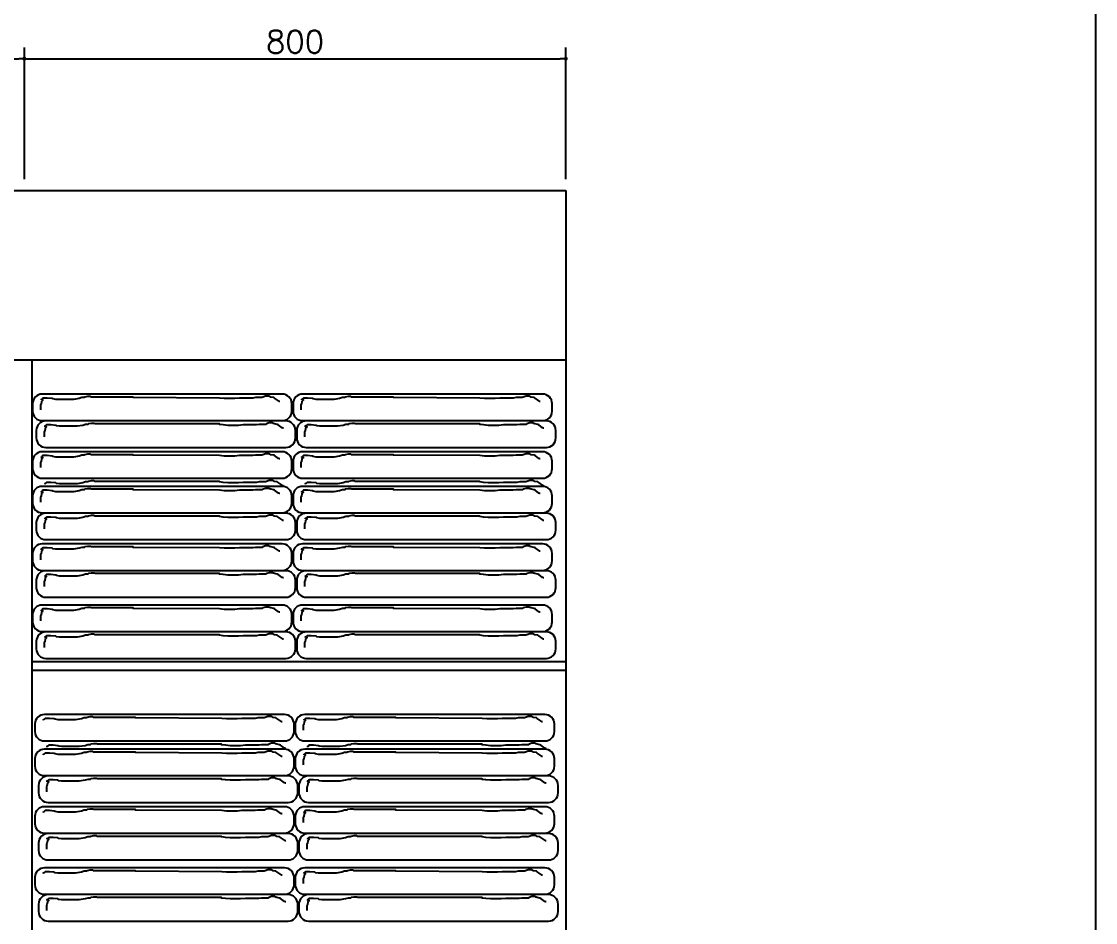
# Model space of a CAD drawing. Header units: millimetres. Extents: x 26866 to 57947, y 17126 to 36221.
# Drawn here: x 56042 to 57947, y 27750 to 29347 of the extents above; entities that cross this region are included whole.
import ezdxf

# ---------------------------------------------------------------- set-up
doc = ezdxf.new("R2010")
doc.units = ezdxf.units.MM
doc.layers.add('www.cad-blocks.net', color=7, linetype='Continuous')
doc.styles.add('ROMANS', font='romans.shx')
doc.dimstyles.new('BOOK', dxfattribs={"dimscale": 20, "dimtxt": 2, "dimasz": 0.5, "dimexe": 1, "dimexo": 1, "dimgap": 0.5, "dimtad": 1, "dimdec": 0, "dimzin": 0, "dimdsep": 46, "dimtxsty": 'ROMANS', "dimblk1": 'DOT', "dimblk2": 'DOT', "dimsah": 1, "dimcen": 0, "dimclrd": 256, "dimclre": 256, "dimclrt": 256, "dimadec": 0, "dimazin": 0, "dimtfac": 0.5, "dimtdec": 0, "dimtmove": 2, "dimatfit": 3, "dimfxl": 0, "dimtolj": 1, "dimtzin": 0, "dimarcsym": 0})

# ---------------------------------------------------------------- blocks, each defined once
blk = doc.blocks.new('DOT')
at = {"color": 0, "linetype": 'ByBlock'}
blk.add_line((-0.35, 0), (-1, 0), dxfattribs=at)
at = {"color": 0, "linetype": 'ByBlock', "const_width": 0.35}
blk.add_lwpolyline([(-0.175, 0, 1), (0.175, 0, 1)], format="xyb", close=True, dxfattribs=at)
blk = doc.blocks.new('*D12')
at = {"lineweight": -2}
for p, q in [((56047.4, 29067.6), (56047.4, 29301.2)), ((57007.4, 29067.6), (57007.4, 29301.2)), ((56057.4, 29281.2), (56997.4, 29281.2))]:
    blk.add_line(p, q, dxfattribs=at)
at = {"layer": 'Defpoints', "color": 0}
for p in [(57007.4, 29281.2), (56047.4, 29047.6), (57007.4, 29047.6)]:
    blk.add_point(p, dxfattribs=at)
at = {"lineweight": -2, "xscale": 10, "yscale": 10, "zscale": 10, "rotation": 180}
blk.add_blockref('DOT', (56047.4, 29281.2), dxfattribs=at)
at = {"lineweight": -2, "xscale": 10, "yscale": 10, "zscale": 10}
blk.add_blockref('DOT', (57007.4, 29281.2), dxfattribs=at)
at = {"insert": (56527.4, 29311.2), "char_height": 40, "attachment_point": 5, "style": 'ROMANS'}
blk.add_mtext('\\A1;800', dxfattribs=at)
blk = doc.blocks.new('_Dot')
at = {"color": 0, "linetype": 'ByBlock', "lineweight": -2}
blk.add_line((-0.5, 0), (-1, 0), dxfattribs=at)
at = {"color": 0, "linetype": 'ByBlock', "const_width": 0.5}
blk.add_lwpolyline([(-0.25, 0, 1), (0.25, 0, 1)], format="xyb", close=True, dxfattribs=at)
blk = doc.blocks.new('*D18')
at = {"lineweight": -2}
for p, q in [((55087.4, 29067.6), (55087.4, 29301.2)), ((56047.4, 29067.6), (56047.4, 29301.2)), ((55097.4, 29281.2), (56037.4, 29281.2))]:
    blk.add_line(p, q, dxfattribs=at)
at = {"layer": 'Defpoints', "color": 0}
for p in [(56047.4, 29281.2), (55087.4, 29047.6), (56047.4, 29047.6)]:
    blk.add_point(p, dxfattribs=at)
at = {"lineweight": -2, "xscale": 10, "yscale": 10, "zscale": 10, "rotation": 180}
blk.add_blockref('DOT', (55087.4, 29281.2), dxfattribs=at)
at = {"lineweight": -2, "xscale": 10, "yscale": 10, "zscale": 10}
blk.add_blockref('DOT', (56047.4, 29281.2), dxfattribs=at)
at = {"insert": (55567.4, 29311.2), "char_height": 40, "attachment_point": 5, "style": 'ROMANS'}
blk.add_mtext('\\A1;800', dxfattribs=at)
blk = doc.blocks.new('cupboard017')
for p, q in [((25181, 8111.4), (28061, 8111.4)), ((28061, 8111.4), (28061, 5311.4)), ((25181, 7811.4), (28061, 7811.4)), ((27114.3, 7811.4), (27114.3, 5411.4)), ((27114.3, 7276.4), (28061, 7276.4)), ((27114.3, 7261.4), (28061, 7261.4))]:
    blk.add_line(p, q)
for points in [[(27558.3, 7750.4), (27132.5, 7750.4, 0.414214), (27115.7, 7733.6), (27115.7, 7720.2, 0.414214), (27132.5, 7703.4), (27558.3, 7703.4, 0.414214), (27575.1, 7720.2), (27575.1, 7733.6, 0.414214)], [(28020, 7750.4), (27594.2, 7750.4, 0.414214), (27577.4, 7733.6), (27577.4, 7720.2, 0.414214), (27594.2, 7703.4), (28020, 7703.4, 0.414214), (28036.8, 7720.2), (28036.8, 7733.6, 0.414214)], [(27564.8, 7702.9), (27139, 7702.9, 0.414214), (27122.2, 7686.1), (27122.2, 7672.7, 0.414214), (27139, 7655.9), (27564.8, 7655.9, 0.414214), (27581.6, 7672.7), (27581.6, 7686.1, 0.414214)], [(28026.5, 7702.9), (27600.7, 7702.9, 0.414214), (27583.9, 7686.1), (27583.9, 7672.7, 0.414214), (27600.7, 7655.9), (28026.5, 7655.9, 0.414214), (28043.3, 7672.7), (28043.3, 7686.1, 0.414214)], [(27558.3, 7648.3), (27132.5, 7648.3, 0.414214), (27115.7, 7631.5), (27115.7, 7618.2, 0.414214), (27132.5, 7601.4), (27558.3, 7601.4, 0.414214), (27575.1, 7618.2), (27575.1, 7631.5, 0.414214)], [(28020, 7648.3), (27594.2, 7648.3, 0.414214), (27577.4, 7631.5), (27577.4, 7618.2, 0.414214), (27594.2, 7601.4), (28020, 7601.4, 0.414214), (28036.8, 7618.2), (28036.8, 7631.5, 0.414214)], [(27558.3, 7586.9), (27132.5, 7586.9, 0.414214), (27115.7, 7570.1), (27115.7, 7556.8, 0.414214), (27132.5, 7540), (27558.3, 7540, 0.414214), (27575.1, 7556.8), (27575.1, 7570.1, 0.414214)], [(28020, 7586.9), (27594.2, 7586.9, 0.414214), (27577.4, 7570.1), (27577.4, 7556.8, 0.414214), (27594.2, 7540), (28020, 7540, 0.414214), (28036.8, 7556.8), (28036.8, 7570.1, 0.414214)], [(27564.8, 7539.4), (27139, 7539.4, 0.414214), (27122.2, 7522.6), (27122.2, 7509.3, 0.414214), (27139, 7492.5), (27564.8, 7492.5, 0.414214), (27581.6, 7509.3), (27581.6, 7522.6, 0.414214)], [(28026.5, 7539.4), (27600.7, 7539.4, 0.414214), (27583.9, 7522.6), (27583.9, 7509.3, 0.414214), (27600.7, 7492.5), (28026.5, 7492.5, 0.414214), (28043.3, 7509.3), (28043.3, 7522.6, 0.414214)], [(27558.3, 7484.9), (27132.5, 7484.9, 0.414214), (27115.7, 7468.1), (27115.7, 7454.8, 0.414214), (27132.5, 7438), (27558.3, 7438, 0.414214), (27575.1, 7454.8), (27575.1, 7468.1, 0.414214)], [(28020, 7484.9), (27594.2, 7484.9, 0.414214), (27577.4, 7468.1), (27577.4, 7454.8, 0.414214), (27594.2, 7438), (28020, 7438, 0.414214), (28036.8, 7454.8), (28036.8, 7468.1, 0.414214)], [(27564.8, 7437.4), (27139, 7437.4, 0.414214), (27122.2, 7420.6), (27122.2, 7407.3, 0.414214), (27139, 7390.5), (27564.8, 7390.5, 0.414214), (27581.6, 7407.3), (27581.6, 7420.6, 0.414214)], [(28026.5, 7437.4), (27600.7, 7437.4, 0.414214), (27583.9, 7420.6), (27583.9, 7407.3, 0.414214), (27600.7, 7390.5), (28026.5, 7390.5, 0.414214), (28043.3, 7407.3), (28043.3, 7420.6, 0.414214)], [(27558.3, 7376.6), (27132.5, 7376.6, 0.414214), (27115.7, 7359.8), (27115.7, 7346.4, 0.414214), (27132.5, 7329.6), (27558.3, 7329.6, 0.414214), (27575.1, 7346.4), (27575.1, 7359.8, 0.414214)], [(28020, 7376.6), (27594.2, 7376.6, 0.414214), (27577.4, 7359.8), (27577.4, 7346.4, 0.414214), (27594.2, 7329.6), (28020, 7329.6, 0.414214), (28036.8, 7346.4), (28036.8, 7359.8, 0.414214)], [(27564.8, 7329.1), (27139, 7329.1, 0.414214), (27122.2, 7312.3), (27122.2, 7298.9, 0.414214), (27139, 7282.1), (27564.8, 7282.1, 0.414214), (27581.6, 7298.9), (27581.6, 7312.3, 0.414214)], [(28026.5, 7329.1), (27600.7, 7329.1, 0.414214), (27583.9, 7312.3), (27583.9, 7298.9, 0.414214), (27600.7, 7282.1), (28026.5, 7282.1, 0.414214), (28043.3, 7298.9), (28043.3, 7312.3, 0.414214)], [(27562.4, 7182.5), (27136.5, 7182.5, 0.414214), (27119.7, 7165.8), (27119.7, 7152.4, 0.414214), (27136.5, 7135.6), (27562.4, 7135.6, 0.414214), (27579.1, 7152.4), (27579.1, 7165.8, 0.414214)], [(28024, 7182.5), (27598.2, 7182.5, 0.414214), (27581.4, 7165.8), (27581.4, 7152.4, 0.414214), (27598.2, 7135.6), (28024, 7135.6, 0.414214), (28040.8, 7152.4), (28040.8, 7165.8, 0.414214)], [(27562.4, 7121.1), (27136.5, 7121.1, 0.414214), (27119.7, 7104.3), (27119.7, 7091, 0.414214), (27136.5, 7074.2), (27562.4, 7074.2, 0.414214), (27579.1, 7091), (27579.1, 7104.3, 0.414214)], [(28024, 7121.1), (27598.2, 7121.1, 0.414214), (27581.4, 7104.3), (27581.4, 7091, 0.414214), (27598.2, 7074.2), (28024, 7074.2, 0.414214), (28040.8, 7091), (28040.8, 7104.3, 0.414214)], [(27568.8, 7073.6), (27143, 7073.6, 0.414214), (27126.2, 7056.8), (27126.2, 7043.5, 0.414214), (27143, 7026.7), (27568.8, 7026.7, 0.414214), (27585.6, 7043.5), (27585.6, 7056.8, 0.414214)], [(28030.5, 7073.6), (27604.7, 7073.6, 0.414214), (27587.9, 7056.8), (27587.9, 7043.5, 0.414214), (27604.7, 7026.7), (28030.5, 7026.7, 0.414214), (28047.3, 7043.5), (28047.3, 7056.8, 0.414214)], [(27562.4, 7019.1), (27136.5, 7019.1, 0.414214), (27119.7, 7002.3), (27119.7, 6989, 0.414214), (27136.5, 6972.2), (27562.4, 6972.2, 0.414214), (27579.1, 6989), (27579.1, 7002.3, 0.414214)], [(28024, 7019.1), (27598.2, 7019.1, 0.414214), (27581.4, 7002.3), (27581.4, 6989, 0.414214), (27598.2, 6972.2), (28024, 6972.2, 0.414214), (28040.8, 6989), (28040.8, 7002.3, 0.414214)], [(27568.8, 6971.6), (27143, 6971.6, 0.414214), (27126.2, 6954.8), (27126.2, 6941.5, 0.414214), (27143, 6924.7), (27568.8, 6924.7, 0.414214), (27585.6, 6941.5), (27585.6, 6954.8, 0.414214)], [(28030.5, 6971.6), (27604.7, 6971.6, 0.414214), (27587.9, 6954.8), (27587.9, 6941.5, 0.414214), (27604.7, 6924.7), (28030.5, 6924.7, 0.414214), (28047.3, 6941.5), (28047.3, 6954.8, 0.414214)], [(27562.4, 6910.8), (27136.5, 6910.8, 0.414214), (27119.7, 6894), (27119.7, 6880.6, 0.414214), (27136.5, 6863.9), (27562.4, 6863.9, 0.414214), (27579.1, 6880.6), (27579.1, 6894, 0.414214)], [(28024, 6910.8), (27598.2, 6910.8, 0.414214), (27581.4, 6894), (27581.4, 6880.6, 0.414214), (27598.2, 6863.9), (28024, 6863.9, 0.414214), (28040.8, 6880.6), (28040.8, 6894, 0.414214)], [(27568.8, 6863.3), (27143, 6863.3, 0.414214), (27126.2, 6846.5), (27126.2, 6833.1, 0.414214), (27143, 6816.4), (27568.8, 6816.4, 0.414214), (27585.6, 6833.1), (27585.6, 6846.5, 0.414214)], [(28030.5, 6863.3), (27604.7, 6863.3, 0.414214), (27587.9, 6846.5), (27587.9, 6833.1, 0.414214), (27604.7, 6816.4), (28030.5, 6816.4, 0.414214), (28047.3, 6833.1), (28047.3, 6846.5, 0.414214)]]:
    blk.add_lwpolyline(points, format="xyb", close=True)
for points in [[(27134, 7739.3), (27134, 7740.1), (27133.1, 7740.1), (27133.1, 7739.3), (27132.3, 7738.4), (27131.4, 7737.6), (27130.6, 7732.5), (27129.7, 7730.8), (27129.7, 7722.4)], [(27554, 7737.6), (27553.2, 7737.6), (27551.5, 7738.4), (27544.7, 7743.5), (27543, 7744.3), (27538, 7745.2), (27536.3, 7746), (27535.5, 7746), (27534.6, 7746.8), (27528.7, 7746.8), (27523.7, 7745.2), (27522, 7744.3), (27511, 7744.3), (27506, 7743.5), (27482.4, 7743.5), (27473.9, 7742.6), (27455.4, 7742.6), (27447, 7743.5), (27293.8, 7744.3), (27293.8, 7745.2), (27219.9, 7745.2), (27218.2, 7746), (27213.2, 7746), (27208.1, 7745.2), (27207.3, 7744.3), (27203.1, 7744.3), (27198, 7742.6), (27187.9, 7740.9), (27156.7, 7740.9), (27151.7, 7741.8), (27150, 7742.6), (27141.5, 7743.5), (27134, 7743.5), (27132.3, 7741.8), (27130.6, 7740.9), (27130.6, 7740.1)], [(27595.6, 7739.3), (27595.6, 7740.1), (27594.8, 7740.1), (27594.8, 7739.3), (27593.9, 7738.4), (27593.1, 7737.6), (27592.3, 7732.5), (27591.4, 7730.8), (27591.4, 7722.4)], [(28015.7, 7737.6), (28014.8, 7737.6), (28013.2, 7738.4), (28006.4, 7743.5), (28004.7, 7744.3), (27999.7, 7745.2), (27998, 7746), (27997.1, 7746), (27996.3, 7746.8), (27990.4, 7746.8), (27985.3, 7745.2), (27983.7, 7744.3), (27972.7, 7744.3), (27967.6, 7743.5), (27944, 7743.5), (27935.6, 7742.6), (27917.1, 7742.6), (27908.6, 7743.5), (27755.5, 7744.3), (27755.5, 7745.2), (27681.6, 7745.2), (27679.9, 7746), (27674.9, 7746), (27669.8, 7745.2), (27669, 7744.3), (27664.8, 7744.3), (27659.7, 7742.6), (27649.6, 7740.9), (27618.4, 7740.9), (27613.3, 7741.8), (27611.6, 7742.6), (27603.2, 7743.5), (27595.6, 7743.5), (27593.9, 7741.8), (27592.3, 7740.9), (27592.3, 7740.1)], [(27560.5, 7690.1), (27559.6, 7690.1), (27558, 7690.9), (27551.2, 7696), (27549.5, 7696.8), (27544.5, 7697.7), (27542.8, 7698.5), (27541.9, 7698.5), (27541.1, 7699.3), (27535.2, 7699.3), (27530.1, 7697.7), (27528.5, 7696.8), (27517.5, 7696.8), (27512.4, 7696), (27488.8, 7696), (27480.4, 7695.1), (27461.9, 7695.1), (27453.4, 7696), (27446.7, 7696.8), (27446.7, 7697.7), (27226.4, 7697.7), (27224.7, 7698.5), (27219.7, 7698.5), (27214.6, 7697.7), (27213.8, 7696.8), (27209.6, 7696.8), (27204.5, 7695.1), (27194.4, 7693.5), (27163.2, 7693.5), (27158.1, 7694.3), (27156.5, 7695.1), (27148, 7696), (27140.4, 7696), (27138.7, 7694.3), (27137.1, 7693.5), (27137.1, 7692.6)], [(28022.2, 7690.1), (28021.3, 7690.1), (28019.6, 7690.9), (28012.9, 7696), (28011.2, 7696.8), (28006.1, 7697.7), (28004.5, 7698.5), (28003.6, 7698.5), (28002.8, 7699.3), (27996.9, 7699.3), (27991.8, 7697.7), (27990.1, 7696.8), (27979.2, 7696.8), (27974.1, 7696), (27950.5, 7696), (27942.1, 7695.1), (27923.5, 7695.1), (27915.1, 7696), (27908.4, 7696.8), (27908.4, 7697.7), (27688.1, 7697.7), (27686.4, 7698.5), (27681.3, 7698.5), (27676.3, 7697.7), (27675.4, 7696.8), (27671.2, 7696.8), (27666.2, 7695.1), (27656.1, 7693.5), (27624.9, 7693.5), (27619.8, 7694.3), (27618.1, 7695.1), (27609.7, 7696), (27602.1, 7696), (27600.4, 7694.3), (27598.7, 7693.5), (27598.7, 7692.6)], [(27140.4, 7691.8), (27140.4, 7692.6), (27139.6, 7692.6), (27139.6, 7691.8), (27138.7, 7690.9), (27137.9, 7690.1), (27137.1, 7685), (27136.2, 7683.3), (27136.2, 7674.9)], [(27602.1, 7691.8), (27602.1, 7692.6), (27601.3, 7692.6), (27601.3, 7691.8), (27600.4, 7690.9), (27599.6, 7690.1), (27598.7, 7685), (27597.9, 7683.3), (27597.9, 7674.9)], [(27134, 7637.2), (27134, 7638.1), (27133.1, 7638.1), (27133.1, 7637.2), (27132.3, 7636.4), (27131.4, 7635.6), (27130.6, 7630.5), (27129.7, 7628.8), (27129.7, 7620.4)], [(27554, 7635.6), (27553.2, 7635.6), (27551.5, 7636.4), (27544.7, 7641.4), (27543, 7642.3), (27538, 7643.1), (27536.3, 7644), (27535.5, 7644), (27534.6, 7644.8), (27528.7, 7644.8), (27523.7, 7643.1), (27522, 7642.3), (27511, 7642.3), (27506, 7641.4), (27482.4, 7641.4), (27473.9, 7640.6), (27455.4, 7640.6), (27447, 7641.4), (27293.8, 7642.3), (27293.8, 7643.1), (27219.9, 7643.1), (27218.2, 7644), (27213.2, 7644), (27208.1, 7643.1), (27207.3, 7642.3), (27203.1, 7642.3), (27198, 7640.6), (27187.9, 7638.9), (27156.7, 7638.9), (27151.7, 7639.8), (27150, 7640.6), (27141.5, 7641.4), (27134, 7641.4), (27132.3, 7639.8), (27130.6, 7638.9), (27130.6, 7638.1)], [(27595.6, 7637.2), (27595.6, 7638.1), (27594.8, 7638.1), (27594.8, 7637.2), (27593.9, 7636.4), (27593.1, 7635.6), (27592.3, 7630.5), (27591.4, 7628.8), (27591.4, 7620.4)], [(28015.7, 7635.6), (28014.8, 7635.6), (28013.2, 7636.4), (28006.4, 7641.4), (28004.7, 7642.3), (27999.7, 7643.1), (27998, 7644), (27997.1, 7644), (27996.3, 7644.8), (27990.4, 7644.8), (27985.3, 7643.1), (27983.7, 7642.3), (27972.7, 7642.3), (27967.6, 7641.4), (27944, 7641.4), (27935.6, 7640.6), (27917.1, 7640.6), (27908.6, 7641.4), (27755.5, 7642.3), (27755.5, 7643.1), (27681.6, 7643.1), (27679.9, 7644), (27674.9, 7644), (27669.8, 7643.1), (27669, 7642.3), (27664.8, 7642.3), (27659.7, 7640.6), (27649.6, 7638.9), (27618.4, 7638.9), (27613.3, 7639.8), (27611.6, 7640.6), (27603.2, 7641.4), (27595.6, 7641.4), (27593.9, 7639.8), (27592.3, 7638.9), (27592.3, 7638.1)], [(27554, 7574.1), (27553.2, 7574.1), (27551.5, 7575), (27544.7, 7580), (27543, 7580.9), (27538, 7581.7), (27536.3, 7582.6), (27535.5, 7582.6), (27534.6, 7583.4), (27528.7, 7583.4), (27523.7, 7581.7), (27522, 7580.9), (27511, 7580.9), (27506, 7580), (27482.4, 7580), (27473.9, 7579.2), (27455.4, 7579.2), (27447, 7580), (27293.8, 7580.9), (27293.8, 7581.7), (27219.9, 7581.7), (27218.2, 7582.6), (27213.2, 7582.6), (27208.1, 7581.7), (27207.3, 7580.9), (27203.1, 7580.9), (27198, 7579.2), (27187.9, 7577.5), (27156.7, 7577.5), (27151.7, 7578.3), (27150, 7579.2), (27141.5, 7580), (27134, 7580), (27132.3, 7578.3), (27130.6, 7577.5), (27130.6, 7576.7)], [(27560.5, 7588.1), (27559.6, 7588.1), (27558, 7588.9), (27551.2, 7594), (27549.5, 7594.8), (27544.5, 7595.6), (27542.8, 7596.5), (27541.9, 7596.5), (27541.1, 7597.3), (27535.2, 7597.3), (27530.1, 7595.6), (27528.5, 7594.8), (27517.5, 7594.8), (27512.4, 7594), (27488.8, 7594), (27480.4, 7593.1), (27461.9, 7593.1), (27453.4, 7594), (27446.7, 7594.8), (27446.7, 7595.6), (27226.4, 7595.6), (27224.7, 7596.5), (27219.7, 7596.5), (27214.6, 7595.6), (27213.8, 7594.8), (27209.6, 7594.8), (27204.5, 7593.1), (27194.4, 7591.4), (27163.2, 7591.4), (27158.1, 7592.3), (27156.5, 7593.1), (27148, 7594), (27140.4, 7594), (27138.7, 7592.3), (27137.1, 7591.4), (27137.1, 7590.6)], [(28015.7, 7574.1), (28014.8, 7574.1), (28013.2, 7575), (28006.4, 7580), (28004.7, 7580.9), (27999.7, 7581.7), (27998, 7582.6), (27997.1, 7582.6), (27996.3, 7583.4), (27990.4, 7583.4), (27985.3, 7581.7), (27983.7, 7580.9), (27972.7, 7580.9), (27967.6, 7580), (27944, 7580), (27935.6, 7579.2), (27917.1, 7579.2), (27908.6, 7580), (27755.5, 7580.9), (27755.5, 7581.7), (27681.6, 7581.7), (27679.9, 7582.6), (27674.9, 7582.6), (27669.8, 7581.7), (27669, 7580.9), (27664.8, 7580.9), (27659.7, 7579.2), (27649.6, 7577.5), (27618.4, 7577.5), (27613.3, 7578.3), (27611.6, 7579.2), (27603.2, 7580), (27595.6, 7580), (27593.9, 7578.3), (27592.3, 7577.5), (27592.3, 7576.7)], [(28022.2, 7588.1), (28021.3, 7588.1), (28019.6, 7588.9), (28012.9, 7594), (28011.2, 7594.8), (28006.1, 7595.6), (28004.5, 7596.5), (28003.6, 7596.5), (28002.8, 7597.3), (27996.9, 7597.3), (27991.8, 7595.6), (27990.1, 7594.8), (27979.2, 7594.8), (27974.1, 7594), (27950.5, 7594), (27942.1, 7593.1), (27923.5, 7593.1), (27915.1, 7594), (27908.4, 7594.8), (27908.4, 7595.6), (27688.1, 7595.6), (27686.4, 7596.5), (27681.3, 7596.5), (27676.3, 7595.6), (27675.4, 7594.8), (27671.2, 7594.8), (27666.2, 7593.1), (27656.1, 7591.4), (27624.9, 7591.4), (27619.8, 7592.3), (27618.1, 7593.1), (27609.7, 7594), (27602.1, 7594), (27600.4, 7592.3), (27598.7, 7591.4), (27598.7, 7590.6)], [(27134, 7575.8), (27134, 7576.7), (27133.1, 7576.7), (27133.1, 7575.8), (27132.3, 7575), (27131.4, 7574.1), (27130.6, 7569.1), (27129.7, 7567.4), (27129.7, 7559)], [(27595.6, 7575.8), (27595.6, 7576.7), (27594.8, 7576.7), (27594.8, 7575.8), (27593.9, 7575), (27593.1, 7574.1), (27592.3, 7569.1), (27591.4, 7567.4), (27591.4, 7559)], [(27140.4, 7528.3), (27140.4, 7529.2), (27139.6, 7529.2), (27139.6, 7528.3), (27138.7, 7527.5), (27137.9, 7526.6), (27137.1, 7521.6), (27136.2, 7519.9), (27136.2, 7511.5)], [(27560.5, 7526.6), (27559.6, 7526.6), (27558, 7527.5), (27551.2, 7532.5), (27549.5, 7533.4), (27544.5, 7534.2), (27542.8, 7535.1), (27541.9, 7535.1), (27541.1, 7535.9), (27535.2, 7535.9), (27530.1, 7534.2), (27528.5, 7533.4), (27517.5, 7533.4), (27512.4, 7532.5), (27488.8, 7532.5), (27480.4, 7531.7), (27461.9, 7531.7), (27453.4, 7532.5), (27446.7, 7533.4), (27446.7, 7534.2), (27226.4, 7534.2), (27224.7, 7535.1), (27219.7, 7535.1), (27214.6, 7534.2), (27213.8, 7533.4), (27209.6, 7533.4), (27204.5, 7531.7), (27194.4, 7530), (27163.2, 7530), (27158.1, 7530.9), (27156.5, 7531.7), (27148, 7532.5), (27140.4, 7532.5), (27138.7, 7530.9), (27137.1, 7530), (27137.1, 7529.2)], [(27602.1, 7528.3), (27602.1, 7529.2), (27601.3, 7529.2), (27601.3, 7528.3), (27600.4, 7527.5), (27599.6, 7526.6), (27598.7, 7521.6), (27597.9, 7519.9), (27597.9, 7511.5)], [(28022.2, 7526.6), (28021.3, 7526.6), (28019.6, 7527.5), (28012.9, 7532.5), (28011.2, 7533.4), (28006.1, 7534.2), (28004.5, 7535.1), (28003.6, 7535.1), (28002.8, 7535.9), (27996.9, 7535.9), (27991.8, 7534.2), (27990.1, 7533.4), (27979.2, 7533.4), (27974.1, 7532.5), (27950.5, 7532.5), (27942.1, 7531.7), (27923.5, 7531.7), (27915.1, 7532.5), (27908.4, 7533.4), (27908.4, 7534.2), (27688.1, 7534.2), (27686.4, 7535.1), (27681.3, 7535.1), (27676.3, 7534.2), (27675.4, 7533.4), (27671.2, 7533.4), (27666.2, 7531.7), (27656.1, 7530), (27624.9, 7530), (27619.8, 7530.9), (27618.1, 7531.7), (27609.7, 7532.5), (27602.1, 7532.5), (27600.4, 7530.9), (27598.7, 7530), (27598.7, 7529.2)], [(27134, 7473.8), (27134, 7474.6), (27133.1, 7474.6), (27133.1, 7473.8), (27132.3, 7473), (27131.4, 7472.1), (27130.6, 7467.1), (27129.7, 7465.4), (27129.7, 7457)], [(27554, 7472.1), (27553.2, 7472.1), (27551.5, 7473), (27544.7, 7478), (27543, 7478.8), (27538, 7479.7), (27536.3, 7480.5), (27535.5, 7480.5), (27534.6, 7481.4), (27528.7, 7481.4), (27523.7, 7479.7), (27522, 7478.8), (27511, 7478.8), (27506, 7478), (27482.4, 7478), (27473.9, 7477.2), (27455.4, 7477.2), (27447, 7478), (27293.8, 7478.8), (27293.8, 7479.7), (27219.9, 7479.7), (27218.2, 7480.5), (27213.2, 7480.5), (27208.1, 7479.7), (27207.3, 7478.8), (27203.1, 7478.8), (27198, 7477.2), (27187.9, 7475.5), (27156.7, 7475.5), (27151.7, 7476.3), (27150, 7477.2), (27141.5, 7478), (27134, 7478), (27132.3, 7476.3), (27130.6, 7475.5), (27130.6, 7474.6)], [(27595.6, 7473.8), (27595.6, 7474.6), (27594.8, 7474.6), (27594.8, 7473.8), (27593.9, 7473), (27593.1, 7472.1), (27592.3, 7467.1), (27591.4, 7465.4), (27591.4, 7457)], [(28015.7, 7472.1), (28014.8, 7472.1), (28013.2, 7473), (28006.4, 7478), (28004.7, 7478.8), (27999.7, 7479.7), (27998, 7480.5), (27997.1, 7480.5), (27996.3, 7481.4), (27990.4, 7481.4), (27985.3, 7479.7), (27983.7, 7478.8), (27972.7, 7478.8), (27967.6, 7478), (27944, 7478), (27935.6, 7477.2), (27917.1, 7477.2), (27908.6, 7478), (27755.5, 7478.8), (27755.5, 7479.7), (27681.6, 7479.7), (27679.9, 7480.5), (27674.9, 7480.5), (27669.8, 7479.7), (27669, 7478.8), (27664.8, 7478.8), (27659.7, 7477.2), (27649.6, 7475.5), (27618.4, 7475.5), (27613.3, 7476.3), (27611.6, 7477.2), (27603.2, 7478), (27595.6, 7478), (27593.9, 7476.3), (27592.3, 7475.5), (27592.3, 7474.6)], [(27140.4, 7426.3), (27140.4, 7427.1), (27139.6, 7427.1), (27139.6, 7426.3), (27138.7, 7425.5), (27137.9, 7424.6), (27137.1, 7419.6), (27136.2, 7417.9), (27136.2, 7409.5)], [(27560.5, 7424.6), (27559.6, 7424.6), (27558, 7425.5), (27551.2, 7430.5), (27549.5, 7431.4), (27544.5, 7432.2), (27542.8, 7433), (27541.9, 7433), (27541.1, 7433.9), (27535.2, 7433.9), (27530.1, 7432.2), (27528.5, 7431.4), (27517.5, 7431.4), (27512.4, 7430.5), (27488.8, 7430.5), (27480.4, 7429.7), (27461.9, 7429.7), (27453.4, 7430.5), (27446.7, 7431.4), (27446.7, 7432.2), (27226.4, 7432.2), (27224.7, 7433), (27219.7, 7433), (27214.6, 7432.2), (27213.8, 7431.4), (27209.6, 7431.4), (27204.5, 7429.7), (27194.4, 7428), (27163.2, 7428), (27158.1, 7428.8), (27156.5, 7429.7), (27148, 7430.5), (27140.4, 7430.5), (27138.7, 7428.8), (27137.1, 7428), (27137.1, 7427.1)], [(27602.1, 7426.3), (27602.1, 7427.1), (27601.3, 7427.1), (27601.3, 7426.3), (27600.4, 7425.5), (27599.6, 7424.6), (27598.7, 7419.6), (27597.9, 7417.9), (27597.9, 7409.5)], [(28022.2, 7424.6), (28021.3, 7424.6), (28019.6, 7425.5), (28012.9, 7430.5), (28011.2, 7431.4), (28006.1, 7432.2), (28004.5, 7433), (28003.6, 7433), (28002.8, 7433.9), (27996.9, 7433.9), (27991.8, 7432.2), (27990.1, 7431.4), (27979.2, 7431.4), (27974.1, 7430.5), (27950.5, 7430.5), (27942.1, 7429.7), (27923.5, 7429.7), (27915.1, 7430.5), (27908.4, 7431.4), (27908.4, 7432.2), (27688.1, 7432.2), (27686.4, 7433), (27681.3, 7433), (27676.3, 7432.2), (27675.4, 7431.4), (27671.2, 7431.4), (27666.2, 7429.7), (27656.1, 7428), (27624.9, 7428), (27619.8, 7428.8), (27618.1, 7429.7), (27609.7, 7430.5), (27602.1, 7430.5), (27600.4, 7428.8), (27598.7, 7428), (27598.7, 7427.1)], [(27554, 7363.8), (27553.2, 7363.8), (27551.5, 7364.6), (27544.7, 7369.7), (27543, 7370.5), (27538, 7371.4), (27536.3, 7372.2), (27535.5, 7372.2), (27534.6, 7373), (27528.7, 7373), (27523.7, 7371.4), (27522, 7370.5), (27511, 7370.5), (27506, 7369.7), (27482.4, 7369.7), (27473.9, 7368.8), (27455.4, 7368.8), (27447, 7369.7), (27293.8, 7370.5), (27293.8, 7371.4), (27219.9, 7371.4), (27218.2, 7372.2), (27213.2, 7372.2), (27208.1, 7371.4), (27207.3, 7370.5), (27203.1, 7370.5), (27198, 7368.8), (27187.9, 7367.1), (27156.7, 7367.1), (27151.7, 7368), (27150, 7368.8), (27141.5, 7369.7), (27134, 7369.7), (27132.3, 7368), (27130.6, 7367.1), (27130.6, 7366.3)], [(28015.7, 7363.8), (28014.8, 7363.8), (28013.2, 7364.6), (28006.4, 7369.7), (28004.7, 7370.5), (27999.7, 7371.4), (27998, 7372.2), (27997.1, 7372.2), (27996.3, 7373), (27990.4, 7373), (27985.3, 7371.4), (27983.7, 7370.5), (27972.7, 7370.5), (27967.6, 7369.7), (27944, 7369.7), (27935.6, 7368.8), (27917.1, 7368.8), (27908.6, 7369.7), (27755.5, 7370.5), (27755.5, 7371.4), (27681.6, 7371.4), (27679.9, 7372.2), (27674.9, 7372.2), (27669.8, 7371.4), (27669, 7370.5), (27664.8, 7370.5), (27659.7, 7368.8), (27649.6, 7367.1), (27618.4, 7367.1), (27613.3, 7368), (27611.6, 7368.8), (27603.2, 7369.7), (27595.6, 7369.7), (27593.9, 7368), (27592.3, 7367.1), (27592.3, 7366.3)], [(27134, 7365.5), (27134, 7366.3), (27133.1, 7366.3), (27133.1, 7365.5), (27132.3, 7364.6), (27131.4, 7363.8), (27130.6, 7358.7), (27129.7, 7357), (27129.7, 7348.6)], [(27595.6, 7365.5), (27595.6, 7366.3), (27594.8, 7366.3), (27594.8, 7365.5), (27593.9, 7364.6), (27593.1, 7363.8), (27592.3, 7358.7), (27591.4, 7357), (27591.4, 7348.6)], [(27140.4, 7318), (27140.4, 7318.8), (27139.6, 7318.8), (27139.6, 7318), (27138.7, 7317.1), (27137.9, 7316.3), (27137.1, 7311.2), (27136.2, 7309.5), (27136.2, 7301.1)], [(27560.5, 7316.3), (27559.6, 7316.3), (27558, 7317.1), (27551.2, 7322.2), (27549.5, 7323), (27544.5, 7323.9), (27542.8, 7324.7), (27541.9, 7324.7), (27541.1, 7325.5), (27535.2, 7325.5), (27530.1, 7323.9), (27528.5, 7323), (27517.5, 7323), (27512.4, 7322.2), (27488.8, 7322.2), (27480.4, 7321.3), (27461.9, 7321.3), (27453.4, 7322.2), (27446.7, 7323), (27446.7, 7323.9), (27226.4, 7323.9), (27224.7, 7324.7), (27219.7, 7324.7), (27214.6, 7323.9), (27213.8, 7323), (27209.6, 7323), (27204.5, 7321.3), (27194.4, 7319.7), (27163.2, 7319.7), (27158.1, 7320.5), (27156.5, 7321.3), (27148, 7322.2), (27140.4, 7322.2), (27138.7, 7320.5), (27137.1, 7319.7), (27137.1, 7318.8)], [(27602.1, 7318), (27602.1, 7318.8), (27601.3, 7318.8), (27601.3, 7318), (27600.4, 7317.1), (27599.6, 7316.3), (27598.7, 7311.2), (27597.9, 7309.5), (27597.9, 7301.1)], [(28022.2, 7316.3), (28021.3, 7316.3), (28019.6, 7317.1), (28012.9, 7322.2), (28011.2, 7323), (28006.1, 7323.9), (28004.5, 7324.7), (28003.6, 7324.7), (28002.8, 7325.5), (27996.9, 7325.5), (27991.8, 7323.9), (27990.1, 7323), (27979.2, 7323), (27974.1, 7322.2), (27950.5, 7322.2), (27942.1, 7321.3), (27923.5, 7321.3), (27915.1, 7322.2), (27908.4, 7323), (27908.4, 7323.9), (27688.1, 7323.9), (27686.4, 7324.7), (27681.3, 7324.7), (27676.3, 7323.9), (27675.4, 7323), (27671.2, 7323), (27666.2, 7321.3), (27656.1, 7319.7), (27624.9, 7319.7), (27619.8, 7320.5), (27618.1, 7321.3), (27609.7, 7322.2), (27602.1, 7322.2), (27600.4, 7320.5), (27598.7, 7319.7), (27598.7, 7318.8)], [(27558, 7169.8), (27557.2, 7169.8), (27555.5, 7170.6), (27548.8, 7175.7), (27547.1, 7176.5), (27542, 7177.3), (27540.3, 7178.2), (27539.5, 7178.2), (27538.7, 7179), (27532.8, 7179), (27527.7, 7177.3), (27526, 7176.5), (27515.1, 7176.5), (27510, 7175.7), (27486.4, 7175.7), (27478, 7174.8), (27459.4, 7174.8), (27451, 7175.7), (27297.8, 7176.5), (27297.8, 7177.3), (27224, 7177.3), (27222.3, 7178.2), (27217.2, 7178.2), (27212.2, 7177.3), (27211.3, 7176.5), (27207.1, 7176.5), (27202, 7174.8), (27191.9, 7173.1), (27160.7, 7173.1), (27155.7, 7174), (27154, 7174.8), (27145.6, 7175.7), (27138, 7175.7), (27136.3, 7174), (27134.6, 7173.1), (27134.6, 7172.3)], [(27599.7, 7171.4), (27599.7, 7172.3), (27598.8, 7172.3), (27598.8, 7171.4), (27598, 7170.6), (27597.1, 7169.8), (27596.3, 7164.7), (27595.4, 7163), (27595.4, 7154.6)], [(28019.7, 7169.8), (28018.9, 7169.8), (28017.2, 7170.6), (28010.4, 7175.7), (28008.8, 7176.5), (28003.7, 7177.3), (28002, 7178.2), (28001.2, 7178.2), (28000.3, 7179), (27994.4, 7179), (27989.4, 7177.3), (27987.7, 7176.5), (27976.7, 7176.5), (27971.7, 7175.7), (27948.1, 7175.7), (27939.6, 7174.8), (27921.1, 7174.8), (27912.7, 7175.7), (27759.5, 7176.5), (27759.5, 7177.3), (27685.6, 7177.3), (27684, 7178.2), (27678.9, 7178.2), (27673.8, 7177.3), (27673, 7176.5), (27668.8, 7176.5), (27663.7, 7174.8), (27653.6, 7173.1), (27622.4, 7173.1), (27617.4, 7174), (27615.7, 7174.8), (27607.2, 7175.7), (27599.7, 7175.7), (27598, 7174), (27596.3, 7173.1), (27596.3, 7172.3)], [(27564.5, 7122.3), (27563.7, 7122.3), (27562, 7123.1), (27555.2, 7128.2), (27553.6, 7129), (27548.5, 7129.9), (27546.8, 7130.7), (27546, 7130.7), (27545.1, 7131.5), (27539.2, 7131.5), (27534.2, 7129.9), (27532.5, 7129), (27521.5, 7129), (27516.5, 7128.2), (27492.9, 7128.2), (27484.4, 7127.3), (27465.9, 7127.3), (27457.5, 7128.2), (27450.7, 7129), (27450.7, 7129.9), (27230.4, 7129.9), (27228.8, 7130.7), (27223.7, 7130.7), (27218.6, 7129.9), (27217.8, 7129), (27213.6, 7129), (27208.5, 7127.3), (27198.4, 7125.6), (27167.2, 7125.6), (27162.2, 7126.5), (27160.5, 7127.3), (27152.1, 7128.2), (27144.5, 7128.2), (27142.8, 7126.5), (27141.1, 7125.6), (27141.1, 7124.8)], [(28026.2, 7122.3), (28025.4, 7122.3), (28023.7, 7123.1), (28016.9, 7128.2), (28015.2, 7129), (28010.2, 7129.9), (28008.5, 7130.7), (28007.7, 7130.7), (28006.8, 7131.5), (28000.9, 7131.5), (27995.9, 7129.9), (27994.2, 7129), (27983.2, 7129), (27978.2, 7128.2), (27954.5, 7128.2), (27946.1, 7127.3), (27927.6, 7127.3), (27919.1, 7128.2), (27912.4, 7129), (27912.4, 7129.9), (27692.1, 7129.9), (27690.4, 7130.7), (27685.4, 7130.7), (27680.3, 7129.9), (27679.5, 7129), (27675.3, 7129), (27670.2, 7127.3), (27660.1, 7125.6), (27628.9, 7125.6), (27623.8, 7126.5), (27622.2, 7127.3), (27613.7, 7128.2), (27606.1, 7128.2), (27604.5, 7126.5), (27602.8, 7125.6), (27602.8, 7124.8)], [(27558, 7108.3), (27557.2, 7108.3), (27555.5, 7109.2), (27548.8, 7114.2), (27547.1, 7115.1), (27542, 7115.9), (27540.3, 7116.8), (27539.5, 7116.8), (27538.7, 7117.6), (27532.8, 7117.6), (27527.7, 7115.9), (27526, 7115.1), (27515.1, 7115.1), (27510, 7114.2), (27486.4, 7114.2), (27478, 7113.4), (27459.4, 7113.4), (27451, 7114.2), (27297.8, 7115.1), (27297.8, 7115.9), (27224, 7115.9), (27222.3, 7116.8), (27217.2, 7116.8), (27212.2, 7115.9), (27211.3, 7115.1), (27207.1, 7115.1), (27202, 7113.4), (27191.9, 7111.7), (27160.7, 7111.7), (27155.7, 7112.6), (27154, 7113.4), (27145.6, 7114.2), (27138, 7114.2), (27136.3, 7112.6), (27134.6, 7111.7), (27134.6, 7110.9)], [(27599.7, 7110), (27599.7, 7110.9), (27598.8, 7110.9), (27598.8, 7110), (27598, 7109.2), (27597.1, 7108.3), (27596.3, 7103.3), (27595.4, 7101.6), (27595.4, 7093.2)], [(28019.7, 7108.3), (28018.9, 7108.3), (28017.2, 7109.2), (28010.4, 7114.2), (28008.8, 7115.1), (28003.7, 7115.9), (28002, 7116.8), (28001.2, 7116.8), (28000.3, 7117.6), (27994.4, 7117.6), (27989.4, 7115.9), (27987.7, 7115.1), (27976.7, 7115.1), (27971.7, 7114.2), (27948.1, 7114.2), (27939.6, 7113.4), (27921.1, 7113.4), (27912.7, 7114.2), (27759.5, 7115.1), (27759.5, 7115.9), (27685.6, 7115.9), (27684, 7116.8), (27678.9, 7116.8), (27673.8, 7115.9), (27673, 7115.1), (27668.8, 7115.1), (27663.7, 7113.4), (27653.6, 7111.7), (27622.4, 7111.7), (27617.4, 7112.6), (27615.7, 7113.4), (27607.2, 7114.2), (27599.7, 7114.2), (27598, 7112.6), (27596.3, 7111.7), (27596.3, 7110.9)], [(27564.5, 7060.9), (27563.7, 7060.9), (27562, 7061.7), (27555.2, 7066.7), (27553.6, 7067.6), (27548.5, 7068.4), (27546.8, 7069.3), (27546, 7069.3), (27545.1, 7070.1), (27539.2, 7070.1), (27534.2, 7068.4), (27532.5, 7067.6), (27521.5, 7067.6), (27516.5, 7066.7), (27492.9, 7066.7), (27484.4, 7065.9), (27465.9, 7065.9), (27457.5, 7066.7), (27450.7, 7067.6), (27450.7, 7068.4), (27230.4, 7068.4), (27228.8, 7069.3), (27223.7, 7069.3), (27218.6, 7068.4), (27217.8, 7067.6), (27213.6, 7067.6), (27208.5, 7065.9), (27198.4, 7064.2), (27167.2, 7064.2), (27162.2, 7065.1), (27160.5, 7065.9), (27152.1, 7066.7), (27144.5, 7066.7), (27142.8, 7065.1), (27141.1, 7064.2), (27141.1, 7063.4)], [(28026.2, 7060.9), (28025.4, 7060.9), (28023.7, 7061.7), (28016.9, 7066.7), (28015.2, 7067.6), (28010.2, 7068.4), (28008.5, 7069.3), (28007.7, 7069.3), (28006.8, 7070.1), (28000.9, 7070.1), (27995.9, 7068.4), (27994.2, 7067.6), (27983.2, 7067.6), (27978.2, 7066.7), (27954.5, 7066.7), (27946.1, 7065.9), (27927.6, 7065.9), (27919.1, 7066.7), (27912.4, 7067.6), (27912.4, 7068.4), (27692.1, 7068.4), (27690.4, 7069.3), (27685.4, 7069.3), (27680.3, 7068.4), (27679.5, 7067.6), (27675.3, 7067.6), (27670.2, 7065.9), (27660.1, 7064.2), (27628.9, 7064.2), (27623.8, 7065.1), (27622.2, 7065.9), (27613.7, 7066.7), (27606.1, 7066.7), (27604.5, 7065.1), (27602.8, 7064.2), (27602.8, 7063.4)], [(27144.5, 7062.5), (27144.5, 7063.4), (27143.6, 7063.4), (27143.6, 7062.5), (27142.8, 7061.7), (27141.9, 7060.9), (27141.1, 7055.8), (27140.3, 7054.1), (27140.3, 7045.7)], [(27606.1, 7062.5), (27606.1, 7063.4), (27605.3, 7063.4), (27605.3, 7062.5), (27604.5, 7061.7), (27603.6, 7060.9), (27602.8, 7055.8), (27601.9, 7054.1), (27601.9, 7045.7)], [(27558, 7006.3), (27557.2, 7006.3), (27555.5, 7007.2), (27548.8, 7012.2), (27547.1, 7013.1), (27542, 7013.9), (27540.3, 7014.7), (27539.5, 7014.7), (27538.7, 7015.6), (27532.8, 7015.6), (27527.7, 7013.9), (27526, 7013.1), (27515.1, 7013.1), (27510, 7012.2), (27486.4, 7012.2), (27478, 7011.4), (27459.4, 7011.4), (27451, 7012.2), (27297.8, 7013.1), (27297.8, 7013.9), (27224, 7013.9), (27222.3, 7014.7), (27217.2, 7014.7), (27212.2, 7013.9), (27211.3, 7013.1), (27207.1, 7013.1), (27202, 7011.4), (27191.9, 7009.7), (27160.7, 7009.7), (27155.7, 7010.5), (27154, 7011.4), (27145.6, 7012.2), (27138, 7012.2), (27136.3, 7010.5), (27134.6, 7009.7), (27134.6, 7008.8)], [(27599.7, 7008), (27599.7, 7008.8), (27598.8, 7008.8), (27598.8, 7008), (27598, 7007.2), (27597.1, 7006.3), (27596.3, 7001.3), (27595.4, 6999.6), (27595.4, 6991.2)], [(28019.7, 7006.3), (28018.9, 7006.3), (28017.2, 7007.2), (28010.4, 7012.2), (28008.8, 7013.1), (28003.7, 7013.9), (28002, 7014.7), (28001.2, 7014.7), (28000.3, 7015.6), (27994.4, 7015.6), (27989.4, 7013.9), (27987.7, 7013.1), (27976.7, 7013.1), (27971.7, 7012.2), (27948.1, 7012.2), (27939.6, 7011.4), (27921.1, 7011.4), (27912.7, 7012.2), (27759.5, 7013.1), (27759.5, 7013.9), (27685.6, 7013.9), (27684, 7014.7), (27678.9, 7014.7), (27673.8, 7013.9), (27673, 7013.1), (27668.8, 7013.1), (27663.7, 7011.4), (27653.6, 7009.7), (27622.4, 7009.7), (27617.4, 7010.5), (27615.7, 7011.4), (27607.2, 7012.2), (27599.7, 7012.2), (27598, 7010.5), (27596.3, 7009.7), (27596.3, 7008.8)], [(27144.5, 6960.5), (27144.5, 6961.4), (27143.6, 6961.4), (27143.6, 6960.5), (27142.8, 6959.7), (27141.9, 6958.8), (27141.1, 6953.8), (27140.3, 6952.1), (27140.3, 6943.7)], [(27564.5, 6958.8), (27563.7, 6958.8), (27562, 6959.7), (27555.2, 6964.7), (27553.6, 6965.6), (27548.5, 6966.4), (27546.8, 6967.3), (27546, 6967.3), (27545.1, 6968.1), (27539.2, 6968.1), (27534.2, 6966.4), (27532.5, 6965.6), (27521.5, 6965.6), (27516.5, 6964.7), (27492.9, 6964.7), (27484.4, 6963.9), (27465.9, 6963.9), (27457.5, 6964.7), (27450.7, 6965.6), (27450.7, 6966.4), (27230.4, 6966.4), (27228.8, 6967.3), (27223.7, 6967.3), (27218.6, 6966.4), (27217.8, 6965.6), (27213.6, 6965.6), (27208.5, 6963.9), (27198.4, 6962.2), (27167.2, 6962.2), (27162.2, 6963), (27160.5, 6963.9), (27152.1, 6964.7), (27144.5, 6964.7), (27142.8, 6963), (27141.1, 6962.2), (27141.1, 6961.4)], [(27606.1, 6960.5), (27606.1, 6961.4), (27605.3, 6961.4), (27605.3, 6960.5), (27604.5, 6959.7), (27603.6, 6958.8), (27602.8, 6953.8), (27601.9, 6952.1), (27601.9, 6943.7)], [(28026.2, 6958.8), (28025.4, 6958.8), (28023.7, 6959.7), (28016.9, 6964.7), (28015.2, 6965.6), (28010.2, 6966.4), (28008.5, 6967.3), (28007.7, 6967.3), (28006.8, 6968.1), (28000.9, 6968.1), (27995.9, 6966.4), (27994.2, 6965.6), (27983.2, 6965.6), (27978.2, 6964.7), (27954.5, 6964.7), (27946.1, 6963.9), (27927.6, 6963.9), (27919.1, 6964.7), (27912.4, 6965.6), (27912.4, 6966.4), (27692.1, 6966.4), (27690.4, 6967.3), (27685.4, 6967.3), (27680.3, 6966.4), (27679.5, 6965.6), (27675.3, 6965.6), (27670.2, 6963.9), (27660.1, 6962.2), (27628.9, 6962.2), (27623.8, 6963), (27622.2, 6963.9), (27613.7, 6964.7), (27606.1, 6964.7), (27604.5, 6963), (27602.8, 6962.2), (27602.8, 6961.4)], [(27558, 6898), (27557.2, 6898), (27555.5, 6898.8), (27548.8, 6903.9), (27547.1, 6904.7), (27542, 6905.6), (27540.3, 6906.4), (27539.5, 6906.4), (27538.7, 6907.3), (27532.8, 6907.3), (27527.7, 6905.6), (27526, 6904.7), (27515.1, 6904.7), (27510, 6903.9), (27486.4, 6903.9), (27478, 6903), (27459.4, 6903), (27451, 6903.9), (27297.8, 6904.7), (27297.8, 6905.6), (27224, 6905.6), (27222.3, 6906.4), (27217.2, 6906.4), (27212.2, 6905.6), (27211.3, 6904.7), (27207.1, 6904.7), (27202, 6903), (27191.9, 6901.4), (27160.7, 6901.4), (27155.7, 6902.2), (27154, 6903), (27145.6, 6903.9), (27138, 6903.9), (27136.3, 6902.2), (27134.6, 6901.4), (27134.6, 6900.5)], [(27599.7, 6899.7), (27599.7, 6900.5), (27598.8, 6900.5), (27598.8, 6899.7), (27598, 6898.8), (27597.1, 6898), (27596.3, 6892.9), (27595.4, 6891.3), (27595.4, 6882.8)], [(28019.7, 6898), (28018.9, 6898), (28017.2, 6898.8), (28010.4, 6903.9), (28008.8, 6904.7), (28003.7, 6905.6), (28002, 6906.4), (28001.2, 6906.4), (28000.3, 6907.3), (27994.4, 6907.3), (27989.4, 6905.6), (27987.7, 6904.7), (27976.7, 6904.7), (27971.7, 6903.9), (27948.1, 6903.9), (27939.6, 6903), (27921.1, 6903), (27912.7, 6903.9), (27759.5, 6904.7), (27759.5, 6905.6), (27685.6, 6905.6), (27684, 6906.4), (27678.9, 6906.4), (27673.8, 6905.6), (27673, 6904.7), (27668.8, 6904.7), (27663.7, 6903), (27653.6, 6901.4), (27622.4, 6901.4), (27617.4, 6902.2), (27615.7, 6903), (27607.2, 6903.9), (27599.7, 6903.9), (27598, 6902.2), (27596.3, 6901.4), (27596.3, 6900.5)], [(27564.5, 6850.5), (27563.7, 6850.5), (27562, 6851.3), (27555.2, 6856.4), (27553.6, 6857.2), (27548.5, 6858.1), (27546.8, 6858.9), (27546, 6858.9), (27545.1, 6859.8), (27539.2, 6859.8), (27534.2, 6858.1), (27532.5, 6857.2), (27521.5, 6857.2), (27516.5, 6856.4), (27492.9, 6856.4), (27484.4, 6855.6), (27465.9, 6855.6), (27457.5, 6856.4), (27450.7, 6857.2), (27450.7, 6858.1), (27230.4, 6858.1), (27228.8, 6858.9), (27223.7, 6858.9), (27218.6, 6858.1), (27217.8, 6857.2), (27213.6, 6857.2), (27208.5, 6855.6), (27198.4, 6853.9), (27167.2, 6853.9), (27162.2, 6854.7), (27160.5, 6855.6), (27152.1, 6856.4), (27144.5, 6856.4), (27142.8, 6854.7), (27141.1, 6853.9), (27141.1, 6853)], [(28026.2, 6850.5), (28025.4, 6850.5), (28023.7, 6851.3), (28016.9, 6856.4), (28015.2, 6857.2), (28010.2, 6858.1), (28008.5, 6858.9), (28007.7, 6858.9), (28006.8, 6859.8), (28000.9, 6859.8), (27995.9, 6858.1), (27994.2, 6857.2), (27983.2, 6857.2), (27978.2, 6856.4), (27954.5, 6856.4), (27946.1, 6855.6), (27927.6, 6855.6), (27919.1, 6856.4), (27912.4, 6857.2), (27912.4, 6858.1), (27692.1, 6858.1), (27690.4, 6858.9), (27685.4, 6858.9), (27680.3, 6858.1), (27679.5, 6857.2), (27675.3, 6857.2), (27670.2, 6855.6), (27660.1, 6853.9), (27628.9, 6853.9), (27623.8, 6854.7), (27622.2, 6855.6), (27613.7, 6856.4), (27606.1, 6856.4), (27604.5, 6854.7), (27602.8, 6853.9), (27602.8, 6853)], [(27144.5, 6852.2), (27144.5, 6853), (27143.6, 6853), (27143.6, 6852.2), (27142.8, 6851.3), (27141.9, 6850.5), (27141.1, 6845.4), (27140.3, 6843.8), (27140.3, 6835.3)], [(27606.1, 6852.2), (27606.1, 6853), (27605.3, 6853), (27605.3, 6852.2), (27604.5, 6851.3), (27603.6, 6850.5), (27602.8, 6845.4), (27601.9, 6843.8), (27601.9, 6835.3)]]:
    blk.add_lwpolyline(points)
blk = doc.blocks.new('FORMAT')
at = {"layer": 'www.cad-blocks.net', "color": 155, "true_color": 0x546d8e}
blk.add_line((57946.5, 36221.3), (57946.5, 17126.4), dxfattribs=at)

msp = doc.modelspace()

# ---------------------------------------------------------------- block references
msp.add_blockref('cupboard017', (28946.4, 20936.2))
at = {"layer": 'www.cad-blocks.net'}
msp.add_blockref('FORMAT', (0, 0), dxfattribs=at)

# ---------------------------------------------------------------- dimensions: what is measured, and where the dimension line sits
for base, p1, p2, picture, middle in [((56047.4, 29281.2), (55087.4, 29047.6), (56047.4, 29047.6), '*D18', (55567.4, 29311.2)), ((57007.4, 29281.2), (56047.4, 29047.6), (57007.4, 29047.6), '*D12', (56527.4, 29311.2))]:
    dim = msp.add_linear_dim(base=base, p1=p1, p2=p2, text='800', dimstyle='BOOK')
    dim.commit()
    dim.dimension.update_dxf_attribs({"geometry": picture, "text_midpoint": middle})

doc.saveas('drawing.dxf')
